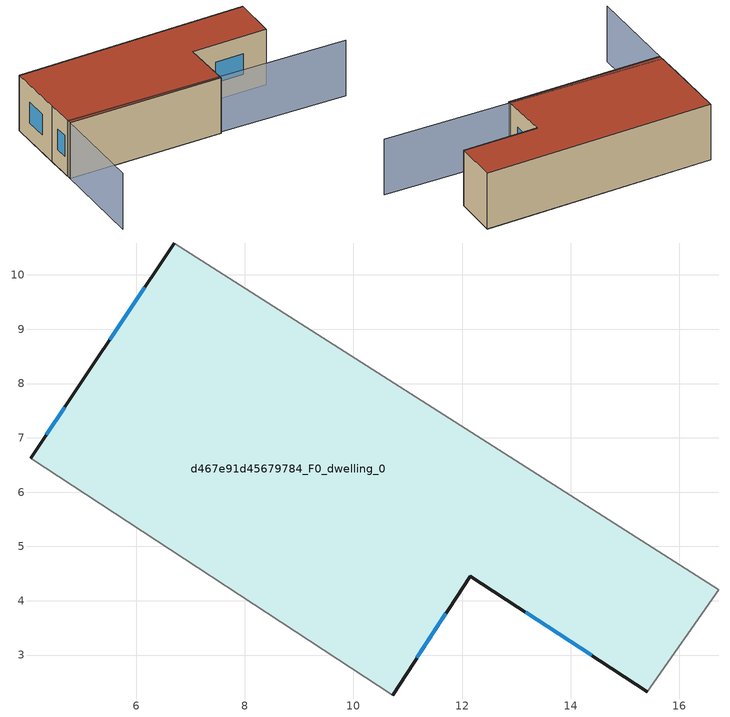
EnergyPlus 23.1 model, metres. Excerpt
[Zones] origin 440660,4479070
d467e91d45679784_F0_dwelling_0
 floor ground (EU_floor_Construction): 15.41,2.33 16.72,4.2 6.7,10.59 4.97,7.99 4.06,6.62 10.72,2.26 12.15,4.45 z0
 wall outside (EU_wall_Construction): 15.41,2.33 12.15,4.45 10.72,2.26 / 4.06,6.62 4.97,7.99 6.7,10.59 z0:3
 wall adiabatic (EU_wall_Construction): 10.72,2.26 4.06,6.62 / 6.7,10.59 16.72,4.2 15.41,2.33 z0:3
 window (EU_Window_Construction): 14.39,2.99 13.17,3.79 / 11.7,3.77 11.17,2.95 / 4.34,7.05 4.68,7.56 / 5.51,8.81 6.16,9.78 z0.94:2.06
 roof outside (EU_roof_Construction): 16.72,4.2 15.41,2.33 12.15,4.45 10.72,2.26 4.06,6.62 4.97,7.99 6.7,10.59 z3
shading: 1.26,2.48 4.18,6.8 / 4.18,6.8 16.22,-1.34 z0:3
[Building]
EU S2 Campaign: North Axis=0; Terrain=City; Solar Distribution=FullExterior
[Site:Location]
Madrid: Latitude=40.5; Longitude=-3.5; Time Zone=1; Elevation=609
[SizingPeriod:WeatherFileDays]
AnnualSizingPeriod: Begin Month=1; Begin Day of Month=1; End Month=12; End Day of Month=31; Day of Week for Start Day=Monday; Use Weather File Daylight Saving Period=No; Use Weather File Rain and Snow Indicators=No
[MATERIAL]
EU_InternalMass_Material: Roughness=MediumRough; Thickness=0.1; Conductivity=1; Density=1800; Specific Heat=900; Thermal Absorptance=0.9; Solar Absorptance=0.7; Visible Absorptance=0.7
[MATERIAL:NOMASS] Roughness=MediumRough; Thermal Absorptance=0.9; Solar Absorptance=0.7; Visible Absorptance=0.7
Name | Thermal Resistance
EU_wall_NoMass | 0.461255
EU_roof_NoMass | 0.289352
EU_floor_NoMass | 0.631313
[WINDOWMATERIAL:SIMPLEGLAZINGSYSTEM]
EU_Window_SimpleGlazing: UFactor=3.792; Solar Heat Gain Coefficient=0.85; Visible Transmittance=0.85
[CONSTRUCTION]
EU_wall_Construction: EU_wall_NoMass
EU_roof_Construction: EU_roof_NoMass
EU_floor_Construction: EU_floor_NoMass
EU_InternalMass_Construction: EU_InternalMass_Material
EU_Window_Construction: EU_Window_SimpleGlazing
[ZONE]
d467e91d45679784_F0_dwelling_0: Type=1; Multiplier=1; Ceiling Height=autocalculate; Volume=141.389; Floor Area=autocalculate; Part of Total Floor Area=Yes
[INTERNALMASS]
d467e91d45679784_F0_dwelling_0_EU_InternalMass: Construction=EU_InternalMass_Construction; Zone or ZoneList=d467e91d45679784_F0_dwelling_0; Surface Area=47.1299
[OTHEREQUIPMENT]
EU_Step8_InternalGain_d467e91d45679784_F0_dwelling_0_f000: Fuel Type=Electricity; Zone or ZoneList or Space or SpaceList=d467e91d45679784_F0_dwelling_0; Schedule=EU_Step8_GainSchedule_d467e91d45679784_F0_dwelling_0_f000; Design Level Calculation Method=Watts/Area; Power per Zone Floor Area=1; Fraction Latent=0; Fraction Radiant=0; Fraction Lost=0; Carbon Dioxide Generation Rate=0; EndUse Subcategory=EU_Step8_InternalGains
[ZONEVENTILATION:DESIGNFLOWRATE]
EU_ConstantAir_d467e91d45679784_F0_dwelling_0: Zone or ZoneList or Space or SpaceList=d467e91d45679784_F0_dwelling_0; Schedule=EU_AlwaysOn; Design Flow Rate Calculation Method=AirChanges/Hour; Air Changes per Hour=0.64; Ventilation Type=Natural; Fan Pressure Rise=0; Fan Total Efficiency=1; Constant Term Coefficient=1; Temperature Term Coefficient=0; Velocity Term Coefficient=0; Velocity Squared Term Coefficient=0; Minimum Indoor Temperature=-100; Maximum Indoor Temperature=100; Delta Temperature=-100; Minimum Outdoor Temperature=-100; Maximum Outdoor Temperature=100; Maximum Wind Speed=40
[HVACTEMPLATE:THERMOSTAT]
EU_HeatOnly_d467e91d45679784_F0_dwelling_0: Constant Heating Setpoint=20; Constant Cooling Setpoint=50
[HVACTEMPLATE:ZONE:IDEALLOADSAIRSYSTEM]
d467e91d45679784_F0_dwelling_0: Template Thermostat=EU_HeatOnly_d467e91d45679784_F0_dwelling_0; System Availability Schedule=EU_AlwaysOn; Maximum Heating Supply Air Temperature=50; Minimum Cooling Supply Air Temperature=13; Maximum Heating Supply Air Humidity Ratio=0.0156; Minimum Cooling Supply Air Humidity Ratio=0.0077; Heating Limit=NoLimit; Cooling Limit=NoLimit; Heating Availability Schedule=EU_AlwaysOn; Cooling Availability Schedule=EU_CoolingOff; Dehumidification Control Type=ConstantSensibleHeatRatio; Cooling Sensible Heat Ratio=0.7; Dehumidification Setpoint=60; Humidification Control Type=None; Humidification Setpoint=30; Outdoor Air Method=None; Outdoor Air Flow Rate per Person=0.00944; Outdoor Air Flow Rate per Zone Floor Area=0; Outdoor Air Flow Rate per Zone=0; Demand Controlled Ventilation Type=None; Outdoor Air Economizer Type=NoEconomizer; Heat Recovery Type=None; Sensible Heat Recovery Effectiveness=0.7; Latent Heat Recovery Effectiveness=0.65
[SIZING:ZONE]
d467e91d45679784_F0_dwelling_0: Zone Cooling Design Supply Air Temperature Input Method=SupplyAirTemperature; Zone Cooling Design Supply Air Temperature=13; Zone Heating Design Supply Air Temperature Input Method=SupplyAirTemperature; Zone Heating Design Supply Air Temperature=50; Zone Cooling Design Supply Air Humidity Ratio=0.008; Zone Heating Design Supply Air Humidity Ratio=0.008; Cooling Design Air Flow Method=DesignDay; Cooling Design Air Flow Rate=0; Cooling Minimum Air Flow per Zone Floor Area=0.000762; Cooling Minimum Air Flow=0; Cooling Minimum Air Flow Fraction=0.2; Heating Design Air Flow Method=DesignDay; Heating Design Air Flow Rate=0; Heating Maximum Air Flow per Zone Floor Area=0.002032; Heating Maximum Air Flow=0.141576; Heating Maximum Air Flow Fraction=0.3; Account for Dedicated Outdoor Air System=No; Dedicated Outdoor Air System Control Strategy=NeutralSupplyAir; Dedicated Outdoor Air Low Setpoint Temperature for Design=autosize; Dedicated Outdoor Air High Setpoint Temperature for Design=autosize; Zone Load Sizing Method=Sensible Load Only No Latent Load; Zone Latent Cooling Design Supply Air Humidity Ratio Input Method=HumidityRatioDifference; Zone Cooling Design Supply Air Humidity Ratio Difference=0.005; Zone Latent Heating Design Supply Air Humidity Ratio Input Method=HumidityRatioDifference; Zone Humidification Design Supply Air Humidity Ratio Difference=0.005
[SCHEDULE:CONSTANT]
Name | Hourly Value
EU_AlwaysOn | 1
EU_CoolingOff | 0
[SCHEDULE:FILE]
EU_Step8_GainSchedule_d467e91d45679784_F0_dwelling_0_f000: File=../../schedules/d467e91d45679784/d467e91d45679784_F0_dwelling_0_f000_gain.csv; Column Number=1; Rows to Skip at Top=0; Number of Hours of Data=8760; Column Separator=Comma; Interpolate to Timestep=No; Minutes per Item=60; Adjust Schedule for Daylight Savings=Yes
